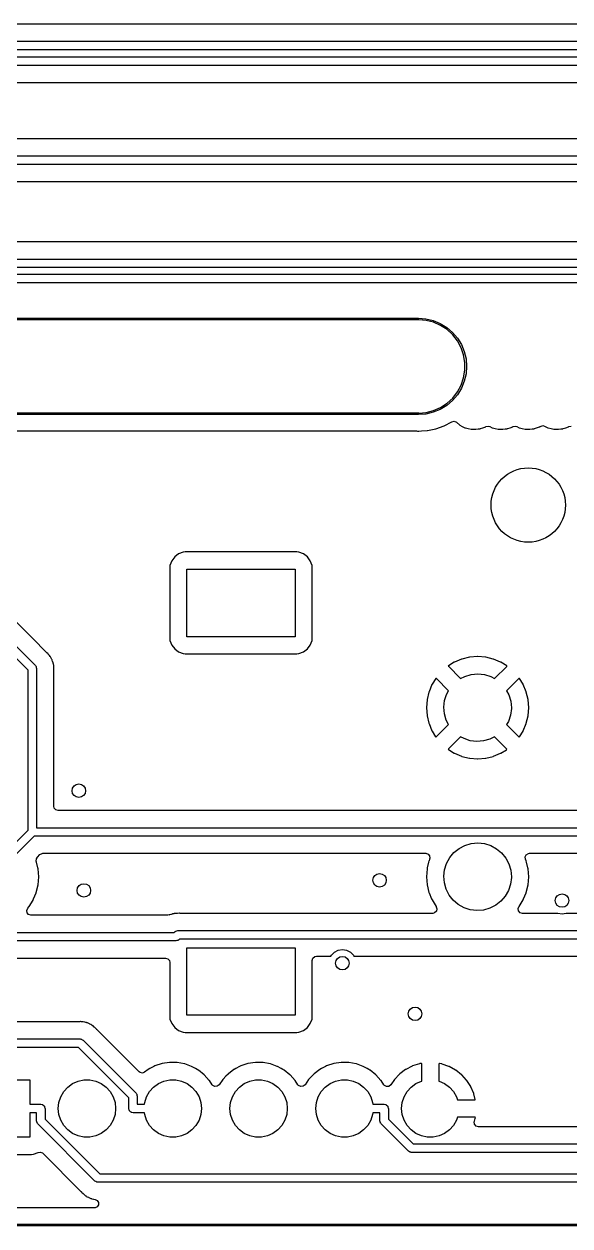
# Model space of a CAD drawing. Extents: x 0.3 to 11.5, y -8.2 to 3.2.
# Drawn here: x 4.182 to 4.818, y -4.433 to -3.034 of the extents above; entities that cross this region are included whole.
import ezdxf

# ---------------------------------------------------------------- set-up
doc = ezdxf.new("R2010")
doc.units = 0
doc.header["$MEASUREMENT"] = 0
doc.layers.add('BLACK', color=7, linetype='CONTINUOUS')

msp = doc.modelspace()

# ---------------------------------------------------------------- linework, layer by layer
at = {"layer": 'BLACK', "linetype": 'CONTINUOUS'}
for p, q in [((10.2435, -3.03354), (3.17899, -3.03354)), ((3.17589, -3.05356), (10.2449, -3.05356)), ((10.2429, -3.0634), (3.17793, -3.0634)), ((3.55754, -3.07191), (10.1633, -3.07191)), ((10.1612, -3.08176), (3.55957, -3.08176)), ((3.81466, -3.10178), (9.88546, -3.10178)), ((6.83219, -3.16719), (3.81514, -3.16719)), ((3.63681, -3.18721), (6.84254, -3.18721)), ((6.84458, -3.19706), (3.63477, -3.19706)), ((3.81007, -3.21707), (6.84148, -3.21707)), ((9.70002, -3.28726), (3.80249, -3.28726)), ((9.71241, -3.31713), (3.12304, -3.31713)), ((3.12507, -3.30728), (9.71037, -3.30728)), ((3.07403, -3.325), (9.7458, -3.325)), ((9.74784, -3.33484), (3.07199, -3.33484)), ((3.17697, -3.37618), (4.64154, -3.37618)), ((4.64154, -3.37815), (3.17697, -3.37815)), ((4.64154, -3.37618), (4.65032, -3.37687)), ((4.64191, -3.378), (4.64154, -3.37815)), ((4.65048, -3.3787), (4.64191, -3.378)), ((4.65032, -3.37687), (4.65888, -3.37893)), ((4.65918, -3.38091), (4.65048, -3.3787)), ((4.65888, -3.37893), (4.66701, -3.3823)), ((4.66739, -3.38451), (4.65918, -3.38091)), ((4.66701, -3.3823), (4.67452, -3.3869)), ((4.6749, -3.38942), (4.66739, -3.38451)), ((4.67452, -3.3869), (4.68121, -3.39261)), ((4.6815, -3.39549), (4.6749, -3.38942)), ((4.68121, -3.39261), (4.68693, -3.39931)), ((4.68701, -3.40257), (4.6815, -3.39549)), ((4.68693, -3.39931), (4.69153, -3.40681)), ((4.69128, -3.41046), (4.68701, -3.40257)), ((4.6942, -3.41895), (4.69128, -3.41046)), ((4.69153, -3.40681), (4.6949, -3.41495)), ((4.6949, -3.41495), (4.69695, -3.42351)), ((4.69567, -3.4278), (4.6942, -3.41895)), ((4.69567, -3.43677), (4.69567, -3.4278)), ((4.69695, -3.42351), (4.69764, -3.43228)), ((4.6942, -3.44562), (4.69567, -3.43677)), ((4.69695, -3.44106), (4.6949, -3.44962)), ((4.69764, -3.43228), (4.69695, -3.44106)), ((4.68701, -3.46199), (4.69128, -3.4541)), ((4.69128, -3.4541), (4.6942, -3.44562)), ((4.6949, -3.44962), (4.69153, -3.45775)), ((4.6749, -3.47515), (4.6815, -3.46907)), ((4.68693, -3.46526), (4.68121, -3.47195)), ((4.6815, -3.46907), (4.68701, -3.46199)), ((4.69153, -3.45775), (4.68693, -3.46526)), ((4.65048, -3.48586), (4.65918, -3.48366)), ((4.66701, -3.48227), (4.65888, -3.48564)), ((4.65918, -3.48366), (4.66739, -3.48006)), ((4.67452, -3.47767), (4.66701, -3.48227)), ((4.66739, -3.48006), (4.6749, -3.47515)), ((4.68121, -3.47195), (4.67452, -3.47767)), ((3.17697, -3.48642), (4.64154, -3.48642)), ((4.64154, -3.48839), (3.17697, -3.48839)), ((4.64154, -3.48642), (4.64191, -3.48657)), ((4.65032, -3.4877), (4.64154, -3.48839)), ((4.64191, -3.48657), (4.65048, -3.48586)), ((4.65888, -3.48564), (4.65032, -3.4877)), ((4.67169, -3.50128), (4.68049, -3.49672)), ((4.68049, -3.49672), (4.68324, -3.49619)), ((4.68324, -3.49619), (4.68599, -3.49735)), ((4.68599, -3.49735), (4.68982, -3.5006)), ((3.17876, -3.50742), (4.63944, -3.50742)), ((4.63944, -3.50742), (4.64027, -3.50749)), ((4.64027, -3.50749), (4.64086, -3.50759)), ((4.64086, -3.50759), (4.64086, -3.50759)), ((4.64086, -3.50759), (4.64105, -3.50762)), ((4.64105, -3.50762), (4.64128, -3.50762)), ((4.64128, -3.50762), (4.64135, -3.50762)), ((4.64135, -3.50762), (4.64135, -3.50762)), ((4.64135, -3.50762), (4.64154, -3.50763)), ((4.64154, -3.50763), (4.64173, -3.5076)), ((4.64173, -3.5076), (4.64173, -3.5076)), ((4.64173, -3.5076), (4.64176, -3.5076)), ((4.64176, -3.5076), (4.64213, -3.50756)), ((4.64213, -3.50756), (4.645, -3.50736)), ((4.645, -3.50736), (4.65163, -3.50691)), ((4.65163, -3.50691), (4.65179, -3.5069)), ((4.65163, -3.50691), (4.65163, -3.50691)), ((4.65179, -3.5069), (4.65196, -3.50686)), ((4.65196, -3.50686), (4.66169, -3.50484)), ((4.65196, -3.50686), (4.65196, -3.50686)), ((4.66169, -3.50484), (4.66186, -3.5048)), ((4.66169, -3.50484), (4.66169, -3.50484)), ((4.66186, -3.5048), (4.67154, -3.50136)), ((4.67154, -3.50136), (4.67169, -3.50128)), ((4.67169, -3.50128), (4.67169, -3.50128)), ((4.68982, -3.5006), (4.69265, -3.50205)), ((4.69265, -3.50205), (4.69576, -3.50364)), ((4.69576, -3.50364), (4.69576, -3.50364)), ((4.69576, -3.50364), (4.69602, -3.50377)), ((4.69602, -3.50377), (4.6963, -3.50384)), ((4.6963, -3.50384), (4.6963, -3.50384)), ((4.6963, -3.50384), (4.69954, -3.50463)), ((4.69954, -3.50463), (4.70278, -3.50543)), ((4.70278, -3.50543), (4.703, -3.50544)), ((4.703, -3.50544), (4.703, -3.50544)), ((4.703, -3.50544), (4.70315, -3.50545)), ((4.70315, -3.50545), (4.70315, -3.50545)), ((4.70315, -3.50545), (4.70322, -3.50545)), ((4.70322, -3.50545), (4.70824, -3.50545)), ((4.70824, -3.50545), (4.71099, -3.50513)), ((4.71099, -3.50513), (4.71313, -3.50488)), ((4.71313, -3.50488), (4.71342, -3.50485)), ((4.71313, -3.50488), (4.71313, -3.50488)), ((4.71342, -3.50485), (4.71369, -3.50475)), ((4.71369, -3.50475), (4.71675, -3.50364)), ((4.71369, -3.50475), (4.71369, -3.50475)), ((4.71675, -3.50364), (4.71996, -3.50247)), ((4.71996, -3.50247), (4.7202, -3.50232)), ((4.7202, -3.50232), (4.72021, -3.50231)), ((4.72021, -3.50231), (4.72296, -3.50181)), ((4.72296, -3.50181), (4.72469, -3.50233)), ((4.72469, -3.50233), (4.72752, -3.50377)), ((4.72752, -3.50377), (4.7278, -3.50384)), ((4.7278, -3.50384), (4.7278, -3.50384)), ((4.7278, -3.50384), (4.73104, -3.50463)), ((4.73104, -3.50463), (4.73428, -3.50543)), ((4.73428, -3.50543), (4.7345, -3.50544)), ((4.7345, -3.50544), (4.7345, -3.50544)), ((4.7345, -3.50544), (4.73464, -3.50545)), ((4.73464, -3.50545), (4.73464, -3.50545)), ((4.73464, -3.50545), (4.73472, -3.50545)), ((4.73472, -3.50545), (4.73974, -3.50545)), ((4.73974, -3.50545), (4.74249, -3.50513)), ((4.74249, -3.50513), (4.74463, -3.50488)), ((4.74463, -3.50488), (4.74491, -3.50485)), ((4.74463, -3.50488), (4.74463, -3.50488)), ((4.74491, -3.50485), (4.74518, -3.50475)), ((4.74518, -3.50475), (4.74825, -3.50364)), ((4.74518, -3.50475), (4.74518, -3.50475)), ((4.74825, -3.50364), (4.75146, -3.50247)), ((4.75146, -3.50247), (4.7517, -3.50232)), ((4.7517, -3.50232), (4.75171, -3.50231)), ((4.75171, -3.50231), (4.75446, -3.50181)), ((4.75446, -3.50181), (4.75619, -3.50233)), ((4.75619, -3.50233), (4.75901, -3.50377)), ((4.75901, -3.50377), (4.75929, -3.50384)), ((4.75929, -3.50384), (4.75929, -3.50384)), ((4.75929, -3.50384), (4.76253, -3.50463)), ((4.76253, -3.50463), (4.76578, -3.50543)), ((4.76578, -3.50543), (4.766, -3.50544)), ((4.766, -3.50544), (4.766, -3.50544)), ((4.766, -3.50544), (4.76614, -3.50545)), ((4.76614, -3.50545), (4.76614, -3.50545)), ((4.76614, -3.50545), (4.76622, -3.50545)), ((4.76622, -3.50545), (4.77124, -3.50545)), ((4.77124, -3.50545), (4.77398, -3.50513)), ((4.77398, -3.50513), (4.77612, -3.50488)), ((4.77612, -3.50488), (4.77641, -3.50485)), ((4.77612, -3.50488), (4.77612, -3.50488)), ((4.77641, -3.50485), (4.77668, -3.50475)), ((4.77668, -3.50475), (4.78268, -3.50257)), ((4.77668, -3.50475), (4.77668, -3.50475)), ((4.78268, -3.50257), (4.78295, -3.50247)), ((4.78268, -3.50257), (4.78268, -3.50257)), ((4.78295, -3.50247), (4.7832, -3.50232)), ((4.7832, -3.50232), (4.7836, -3.50205)), ((4.7836, -3.50205), (4.78628, -3.50124)), ((4.78628, -3.50124), (4.78858, -3.50178)), ((4.78858, -3.50178), (4.79222, -3.50364)), ((4.79222, -3.50364), (4.79222, -3.50364)), ((4.79222, -3.50364), (4.79248, -3.50377)), ((4.79248, -3.50377), (4.79276, -3.50384)), ((4.79276, -3.50384), (4.79276, -3.50384)), ((4.79276, -3.50384), (4.796, -3.50463)), ((4.796, -3.50463), (4.79924, -3.50543)), ((4.79924, -3.50543), (4.79946, -3.50544)), ((4.79946, -3.50544), (4.79946, -3.50544)), ((4.79946, -3.50544), (4.7996, -3.50545)), ((4.7996, -3.50545), (4.7996, -3.50545)), ((4.7996, -3.50545), (4.79968, -3.50545)), ((4.79968, -3.50545), (4.8047, -3.50545)), ((4.8047, -3.50545), (4.80745, -3.50513)), ((4.80745, -3.50513), (4.80959, -3.50488)), ((4.80959, -3.50488), (4.80987, -3.50485)), ((4.80959, -3.50488), (4.80959, -3.50488)), ((4.80987, -3.50485), (4.81014, -3.50475)), ((4.81014, -3.50475), (4.81321, -3.50364)), ((4.81014, -3.50475), (4.81014, -3.50475)), ((4.81321, -3.50364), (4.81642, -3.50247)), ((4.81642, -3.50247), (4.81666, -3.50232)), ((4.81666, -3.50232), (4.81667, -3.50231)), ((4.81667, -3.50231), (4.81942, -3.50181)), ((4.36214, -3.65053), (4.35755, -3.65397)), ((4.36751, -3.64852), (4.36214, -3.65053)), ((4.36996, -3.64826), (4.36751, -3.64852)), ((4.49973, -3.64826), (4.36996, -3.64826)), ((4.50218, -3.64852), (4.49973, -3.64826)), ((4.50755, -3.65053), (4.50218, -3.64852)), ((4.51214, -3.65397), (4.50755, -3.65053)), ((4.3521, -3.66393), (4.35183, -3.66638)), ((4.35183, -3.66638), (4.35183, -3.74891)), ((4.35411, -3.65856), (4.3521, -3.66393)), ((4.35755, -3.65397), (4.35411, -3.65856)), ((4.51558, -3.65856), (4.51214, -3.65397)), ((4.51759, -3.66393), (4.51558, -3.65856)), ((4.51786, -3.66638), (4.51759, -3.66393)), ((4.51786, -3.74891), (4.51786, -3.66638)), ((4.37185, -3.74702), (4.37185, -3.66828)), ((4.37185, -3.66828), (4.49784, -3.66828)), ((4.49784, -3.66828), (4.49784, -3.74702)), ((4.19178, -3.74891), (4.1518, -3.70893)), ((4.13545, -3.7209), (4.19522, -3.78067)), ((4.18682, -3.78619), (4.12993, -3.7293)), ((4.20838, -3.76552), (4.19178, -3.74891)), ((4.35183, -3.74891), (4.3521, -3.75136)), ((4.49784, -3.74702), (4.37185, -3.74702)), ((4.51759, -3.75136), (4.51786, -3.74891)), ((4.3521, -3.75136), (4.35411, -3.75673)), ((4.35411, -3.75673), (4.35755, -3.76132)), ((4.35755, -3.76132), (4.36214, -3.76476)), ((4.36214, -3.76476), (4.36751, -3.76677)), ((4.50218, -3.76677), (4.50755, -3.76476)), ((4.50755, -3.76476), (4.51214, -3.76132)), ((4.51214, -3.76132), (4.51558, -3.75673)), ((4.51558, -3.75673), (4.51759, -3.75136)), ((4.20873, -3.76583), (4.20838, -3.76552)), ((4.21007, -3.76694), (4.20873, -3.76583)), ((4.21025, -3.76719), (4.21007, -3.76694)), ((4.21054, -3.76759), (4.21025, -3.76719)), ((4.21104, -3.76818), (4.21054, -3.76759)), ((4.21161, -3.76874), (4.21104, -3.76818)), ((4.21177, -3.76901), (4.21161, -3.76874)), ((4.21249, -3.77024), (4.21177, -3.76901)), ((4.21177, -3.76901), (4.21177, -3.76901)), ((4.21275, -3.77063), (4.21249, -3.77024)), ((4.21377, -3.77204), (4.21275, -3.77063)), ((4.21407, -3.77278), (4.21377, -3.77204)), ((4.21441, -3.77348), (4.21407, -3.77278)), ((4.21466, -3.7739), (4.21441, -3.77348)), ((4.21482, -3.77417), (4.21466, -3.7739)), ((4.21466, -3.7739), (4.21466, -3.7739)), ((4.2149, -3.77447), (4.21482, -3.77417)), ((4.2153, -3.77584), (4.2149, -3.77447)), ((4.2149, -3.77447), (4.2149, -3.77447)), ((4.21545, -3.77628), (4.2153, -3.77584)), ((4.21598, -3.77761), (4.21545, -3.77628)), ((4.21609, -3.7779), (4.21598, -3.77761)), ((4.21613, -3.77821), (4.21609, -3.7779)), ((4.21619, -3.77869), (4.21613, -3.77821)), ((4.21613, -3.77821), (4.21613, -3.77821)), ((4.21635, -3.77945), (4.21619, -3.77869)), ((4.36751, -3.76677), (4.36996, -3.76704)), ((4.36996, -3.76704), (4.49973, -3.76704)), ((4.49973, -3.76704), (4.50218, -3.76677)), ((4.68323, -3.77673), (4.67664, -3.78077)), ((4.68358, -3.77656), (4.68323, -3.77673)), ((4.69185, -3.77313), (4.68358, -3.77656)), ((4.69222, -3.77301), (4.69185, -3.77313)), ((4.70093, -3.77092), (4.69222, -3.77301)), ((4.70132, -3.77086), (4.70093, -3.77092)), ((4.71024, -3.77015), (4.70132, -3.77086)), ((4.71063, -3.77015), (4.71024, -3.77015)), ((4.71956, -3.77086), (4.71063, -3.77015)), ((4.71994, -3.77092), (4.71956, -3.77086)), ((4.72865, -3.77301), (4.71994, -3.77092)), ((4.72902, -3.77313), (4.72865, -3.77301)), ((4.73729, -3.77656), (4.72902, -3.77313)), ((4.73764, -3.77673), (4.73729, -3.77656)), ((4.74438, -3.78086), (4.73764, -3.77673)), ((4.18682, -3.97233), (4.18682, -3.78619)), ((4.19522, -3.78067), (4.19575, -3.78137)), ((4.19575, -3.78137), (4.19589, -3.78149)), ((4.19589, -3.78149), (4.19592, -3.7816)), ((4.19592, -3.7816), (4.19607, -3.7818)), ((4.19607, -3.7818), (4.19632, -3.78299)), ((4.19632, -3.78299), (4.19667, -3.78415)), ((4.19667, -3.78415), (4.19667, -3.96945)), ((4.21657, -3.78022), (4.21635, -3.77945)), ((4.2166, -3.78118), (4.21657, -3.78022)), ((4.21662, -3.78153), (4.2166, -3.78118)), ((4.21663, -3.78196), (4.21662, -3.78153)), ((4.21667, -3.78242), (4.21663, -3.78196)), ((4.21669, -3.78258), (4.21667, -3.78242)), ((4.21669, -3.78368), (4.21669, -3.78258)), ((4.21669, -3.78384), (4.21669, -3.78368)), ((4.21675, -3.78591), (4.21669, -3.78384)), ((4.21669, -3.78725), (4.21671, -3.78681)), ((4.21669, -3.94447), (4.21669, -3.78725)), ((4.21671, -3.78681), (4.21677, -3.78652)), ((4.21677, -3.78652), (4.21675, -3.78591)), ((4.67664, -3.78077), (4.67627, -3.78118)), ((4.67627, -3.78118), (4.67642, -3.78153)), ((4.67642, -3.78153), (4.69069, -3.7958)), ((4.69069, -3.7958), (4.69569, -3.79319)), ((4.69569, -3.79319), (4.70306, -3.79102)), ((4.70306, -3.79102), (4.71071, -3.79032)), ((4.71071, -3.79032), (4.71835, -3.79113)), ((4.71835, -3.79113), (4.72569, -3.7934)), ((4.73017, -3.79582), (4.74434, -3.78165)), ((4.74434, -3.78165), (4.7446, -3.78116)), ((4.7446, -3.78116), (4.74438, -3.78086)), ((4.6573, -3.80284), (4.65387, -3.81111)), ((4.65748, -3.80249), (4.6573, -3.80284)), ((4.66161, -3.79575), (4.65748, -3.80249)), ((4.66191, -3.79553), (4.66161, -3.79575)), ((4.66239, -3.79579), (4.66191, -3.79553)), ((4.67657, -3.80997), (4.66239, -3.79579)), ((4.72569, -3.7934), (4.73017, -3.79582)), ((4.7586, -3.79567), (4.74432, -3.80995)), ((4.75895, -3.79552), (4.7586, -3.79567)), ((4.75936, -3.7959), (4.75895, -3.79552)), ((4.7634, -3.80249), (4.75936, -3.7959)), ((4.76357, -3.80284), (4.7634, -3.80249)), ((4.767, -3.81111), (4.76357, -3.80284)), ((4.6516, -3.82057), (4.6509, -3.8295)), ((4.65166, -3.82019), (4.6516, -3.82057)), ((4.65375, -3.81148), (4.65166, -3.82019)), ((4.65387, -3.81111), (4.65375, -3.81148)), ((4.67193, -3.82151), (4.67425, -3.81418)), ((4.67425, -3.81418), (4.67657, -3.80997)), ((4.74432, -3.80995), (4.74684, -3.81469)), ((4.74684, -3.81469), (4.74906, -3.82205)), ((4.76712, -3.81148), (4.767, -3.81111)), ((4.76921, -3.82019), (4.76712, -3.81148)), ((4.76927, -3.82057), (4.76921, -3.82019)), ((4.76998, -3.8295), (4.76927, -3.82057)), ((4.6509, -3.8295), (4.6509, -3.82989)), ((4.6509, -3.82989), (4.6516, -3.83881)), ((4.67107, -3.82914), (4.67193, -3.82151)), ((4.67171, -3.8368), (4.67107, -3.82914)), ((4.74979, -3.83079), (4.74883, -3.83842)), ((4.74906, -3.82205), (4.74981, -3.82969)), ((4.74981, -3.82969), (4.74979, -3.83079)), ((4.76927, -3.83881), (4.76998, -3.82989)), ((4.76998, -3.82989), (4.76998, -3.8295)), ((4.6516, -3.83881), (4.65166, -3.8392)), ((4.65166, -3.8392), (4.65375, -3.84791)), ((4.65375, -3.84791), (4.65387, -3.84828)), ((4.65387, -3.84828), (4.6573, -3.85655)), ((4.67383, -3.84419), (4.67171, -3.8368)), ((4.67654, -3.84945), (4.67383, -3.84419)), ((4.7464, -3.84571), (4.7443, -3.84941)), ((4.74883, -3.83842), (4.7464, -3.84571)), ((4.76357, -3.85655), (4.767, -3.84828)), ((4.767, -3.84828), (4.76712, -3.84791)), ((4.76712, -3.84791), (4.76921, -3.8392)), ((4.76921, -3.8392), (4.76927, -3.83881)), ((4.6573, -3.85655), (4.65748, -3.8569)), ((4.65748, -3.8569), (4.66152, -3.86349)), ((4.66227, -3.86371), (4.67654, -3.84945)), ((4.7443, -3.84941), (4.75848, -3.86359)), ((4.75927, -3.86363), (4.7634, -3.8569)), ((4.7634, -3.8569), (4.76357, -3.85655)), ((4.66152, -3.86349), (4.66193, -3.86386)), ((4.66193, -3.86386), (4.66227, -3.86371)), ((4.69072, -3.86356), (4.67654, -3.87774)), ((4.69468, -3.86577), (4.69072, -3.86356)), ((4.70198, -3.86814), (4.69468, -3.86577)), ((4.70961, -3.86905), (4.70198, -3.86814)), ((4.71727, -3.86846), (4.70961, -3.86905)), ((4.72467, -3.8664), (4.71727, -3.86846)), ((4.73021, -3.8636), (4.72467, -3.8664)), ((4.74446, -3.87786), (4.73021, -3.8636)), ((4.75848, -3.86359), (4.75897, -3.86386)), ((4.75897, -3.86386), (4.75927, -3.86363)), ((4.67654, -3.87774), (4.67627, -3.87822)), ((4.67627, -3.87822), (4.6765, -3.87852)), ((4.6765, -3.87852), (4.68323, -3.88265)), ((4.68323, -3.88265), (4.68358, -3.88283)), ((4.68358, -3.88283), (4.69185, -3.88626)), ((4.69185, -3.88626), (4.69222, -3.88638)), ((4.69222, -3.88638), (4.70093, -3.88847)), ((4.70093, -3.88847), (4.70132, -3.88853)), ((4.70132, -3.88853), (4.71024, -3.88923)), ((4.71024, -3.88923), (4.71063, -3.88923)), ((4.71063, -3.88923), (4.71956, -3.88853)), ((4.71956, -3.88853), (4.71994, -3.88847)), ((4.71994, -3.88847), (4.72865, -3.88638)), ((4.72865, -3.88638), (4.72902, -3.88626)), ((4.72902, -3.88626), (4.73729, -3.88283)), ((4.73729, -3.88283), (4.73764, -3.88265)), ((4.73764, -3.88265), (4.74423, -3.87861)), ((4.74423, -3.87861), (4.74461, -3.8782)), ((4.74461, -3.8782), (4.74446, -3.87786)), ((4.21713, -3.94653), (4.21669, -3.94447)), ((4.21896, -3.94864), (4.21713, -3.94653)), ((4.22165, -3.94943), (4.21896, -3.94864)), ((4.85879, -3.94943), (4.22165, -3.94943)), ((4.16359, -3.99556), (4.18682, -3.97233)), ((4.19667, -3.96945), (4.87923, -3.96945)), ((4.19378, -3.97929), (4.17055, -4.00253)), ((4.87719, -3.97929), (4.19378, -3.97929)), ((4.69569, -3.99004), (4.70306, -3.98787)), ((4.70306, -3.98787), (4.71071, -3.98717)), ((4.71071, -3.98717), (4.71835, -3.98798)), ((4.71835, -3.98798), (4.72569, -3.99025)), ((4.19762, -4.00377), (4.20062, -4.00076)), ((4.20062, -4.00076), (4.20308, -3.99942)), ((4.20308, -3.99942), (4.20413, -3.99931)), ((4.20413, -3.99931), (4.65001, -3.99931)), ((4.65001, -3.99931), (4.65269, -4.0001)), ((4.65269, -4.0001), (4.65452, -4.00221)), ((4.65452, -4.00221), (4.65492, -4.00498)), ((4.67795, -4.0043), (4.68289, -3.99841)), ((4.68289, -3.99841), (4.68888, -3.9936)), ((4.68888, -3.9936), (4.69569, -3.99004)), ((4.72569, -3.99025), (4.73245, -3.9939)), ((4.73245, -3.9939), (4.73837, -3.9988)), ((4.73837, -3.9988), (4.74323, -4.00476)), ((4.76598, -4.00339), (4.76723, -4.00089)), ((4.76723, -4.00089), (4.76964, -3.99947)), ((4.76964, -3.99947), (4.77086, -3.99931)), ((4.77086, -3.99931), (4.86685, -3.99931)), ((4.1963, -4.00843), (4.19644, -4.00564)), ((4.19662, -4.00975), (4.1963, -4.00843)), ((4.19644, -4.00564), (4.19762, -4.00377)), ((4.19813, -4.01606), (4.19662, -4.00975)), ((4.19841, -4.01722), (4.19813, -4.01606)), ((4.19914, -4.02654), (4.19841, -4.01722)), ((4.6516, -4.01722), (4.65086, -4.02654)), ((4.65188, -4.01606), (4.6516, -4.01722)), ((4.65339, -4.00975), (4.65188, -4.01606)), ((4.65378, -4.00813), (4.65339, -4.00975)), ((4.65385, -4.00795), (4.65378, -4.00813)), ((4.65459, -4.00617), (4.65385, -4.00795)), ((4.65385, -4.00795), (4.65385, -4.00795)), ((4.65492, -4.00498), (4.65459, -4.00617)), ((4.67193, -4.01836), (4.67425, -4.01103)), ((4.67425, -4.01103), (4.67795, -4.0043)), ((4.74323, -4.00476), (4.74684, -4.01154)), ((4.74684, -4.01154), (4.74906, -4.0189)), ((4.76628, -4.00617), (4.76598, -4.00339)), ((4.76702, -4.00795), (4.76628, -4.00617)), ((4.76709, -4.00813), (4.76702, -4.00795)), ((4.76702, -4.00795), (4.76702, -4.00795)), ((4.76748, -4.00975), (4.76709, -4.00813)), ((4.769, -4.01606), (4.76748, -4.00975)), ((4.76928, -4.01722), (4.769, -4.01606)), ((4.77001, -4.02654), (4.76928, -4.01722)), ((4.19841, -4.03586), (4.19914, -4.02654)), ((4.65086, -4.02654), (4.6516, -4.03586)), ((4.67107, -4.02599), (4.67193, -4.01836)), ((4.67171, -4.03365), (4.67107, -4.02599)), ((4.74979, -4.02764), (4.74883, -4.03527)), ((4.74906, -4.0189), (4.74981, -4.02654)), ((4.74981, -4.02654), (4.74979, -4.02764)), ((4.76928, -4.03586), (4.77001, -4.02654)), ((4.19314, -4.0524), (4.19615, -4.04513)), ((4.19615, -4.04513), (4.19623, -4.04495)), ((4.19615, -4.04513), (4.19615, -4.04513)), ((4.19623, -4.04495), (4.19841, -4.03586)), ((4.6516, -4.03586), (4.65378, -4.04495)), ((4.65378, -4.04495), (4.65385, -4.04513)), ((4.65385, -4.04513), (4.65385, -4.04513)), ((4.65385, -4.04513), (4.65686, -4.0524)), ((4.67383, -4.04104), (4.67171, -4.03365)), ((4.67734, -4.04787), (4.67383, -4.04104)), ((4.7464, -4.04256), (4.74261, -4.04924)), ((4.74883, -4.03527), (4.7464, -4.04256)), ((4.76401, -4.0524), (4.76702, -4.04513)), ((4.76702, -4.04513), (4.76709, -4.04495)), ((4.76702, -4.04513), (4.76702, -4.04513)), ((4.76709, -4.04495), (4.76928, -4.03586)), ((4.18787, -4.06139), (4.19255, -4.05376)), ((4.19255, -4.05376), (4.19265, -4.05359)), ((4.19265, -4.05359), (4.19314, -4.0524)), ((4.65686, -4.0524), (4.65736, -4.05359)), ((4.65736, -4.05359), (4.66214, -4.0614)), ((4.68212, -4.05389), (4.67734, -4.04787)), ((4.68797, -4.05887), (4.68212, -4.05389)), ((4.69468, -4.06262), (4.68797, -4.05887)), ((4.73759, -4.05505), (4.73153, -4.05978)), ((4.74261, -4.04924), (4.73759, -4.05505)), ((4.75873, -4.0614), (4.76352, -4.05359)), ((4.76352, -4.05359), (4.76401, -4.0524)), ((4.18514, -4.06582), (4.18628, -4.0633)), ((4.18554, -4.06858), (4.18514, -4.06582)), ((4.18737, -4.0707), (4.18554, -4.06858)), ((4.18628, -4.0633), (4.18635, -4.06322)), ((4.18635, -4.06322), (4.18777, -4.06156)), ((4.19005, -4.07148), (4.18737, -4.0707)), ((4.18777, -4.06156), (4.18787, -4.06139)), ((4.18787, -4.06139), (4.18787, -4.06139)), ((4.34958, -4.07148), (4.19005, -4.07148)), ((4.3513, -4.07113), (4.34958, -4.07148)), ((4.3516, -4.07105), (4.3513, -4.07114)), ((4.3513, -4.07114), (4.3513, -4.07113)), ((4.35297, -4.07066), (4.3516, -4.07105)), ((4.3516, -4.07105), (4.3516, -4.07105)), ((4.35342, -4.0705), (4.35297, -4.07066)), ((4.35475, -4.06998), (4.35342, -4.0705)), ((4.35504, -4.06986), (4.35475, -4.06998)), ((4.35475, -4.06998), (4.35475, -4.06998)), ((4.35583, -4.06976), (4.35504, -4.06986)), ((4.35659, -4.06961), (4.35583, -4.06976)), ((4.35705, -4.06947), (4.35659, -4.06961)), ((4.35735, -4.06938), (4.35705, -4.06947)), ((4.35705, -4.06947), (4.35705, -4.06947)), ((4.3591, -4.06933), (4.35735, -4.06938)), ((4.35956, -4.06929), (4.3591, -4.06933)), ((4.35972, -4.06927), (4.35956, -4.06929)), ((4.36082, -4.06927), (4.35972, -4.06927)), ((4.36097, -4.06927), (4.36082, -4.06927)), ((4.36334, -4.06919), (4.36097, -4.06927)), ((4.36365, -4.06918), (4.36334, -4.06919)), ((4.36334, -4.06919), (4.36334, -4.06919)), ((4.36395, -4.06925), (4.36365, -4.06918)), ((4.36439, -4.06927), (4.36395, -4.06925)), ((4.65813, -4.06927), (4.36439, -4.06927)), ((4.66044, -4.0687), (4.65813, -4.06927)), ((4.66245, -4.06675), (4.66044, -4.0687)), ((4.66214, -4.0614), (4.66224, -4.06156)), ((4.66224, -4.06156), (4.66221, -4.06158)), ((4.66221, -4.06158), (4.66308, -4.06403)), ((4.66308, -4.06403), (4.66245, -4.06675)), ((4.70198, -4.06499), (4.69468, -4.06262)), ((4.70961, -4.0659), (4.70198, -4.06499)), ((4.71727, -4.06532), (4.70961, -4.0659)), ((4.72467, -4.06325), (4.71727, -4.06532)), ((4.73153, -4.05978), (4.72467, -4.06325)), ((4.75784, -4.06361), (4.75866, -4.06158)), ((4.75823, -4.06637), (4.75784, -4.06361)), ((4.76006, -4.06848), (4.75823, -4.06637)), ((4.75863, -4.06156), (4.75873, -4.0614)), ((4.75866, -4.06158), (4.75863, -4.06156)), ((4.75873, -4.0614), (4.75873, -4.0614)), ((4.76275, -4.06927), (4.76006, -4.06848)), ((4.80392, -4.06927), (4.76275, -4.06927)), ((4.804, -4.06931), (4.80392, -4.06927)), ((4.80886, -4.07008), (4.804, -4.06931)), ((4.81373, -4.06931), (4.80886, -4.07008)), ((4.8138, -4.06927), (4.81373, -4.06931)), ((4.93111, -4.06927), (4.8138, -4.06927)), ((1.38784, -4.0915), (4.35704, -4.0915)), ((4.35704, -4.0915), (4.35781, -4.09073)), ((4.35781, -4.09073), (4.35851, -4.09021)), ((4.35851, -4.09021), (4.35863, -4.09007)), ((4.35863, -4.09007), (4.35874, -4.09004)), ((4.35874, -4.09004), (4.35894, -4.08989)), ((4.35894, -4.08989), (4.36012, -4.08963)), ((4.36024, -4.10101), (4.35907, -4.10135)), ((4.36012, -4.08963), (4.36129, -4.08929)), ((4.36142, -4.10075), (4.36024, -4.10101)), ((4.36129, -4.08929), (5.19579, -4.08929)), ((4.36163, -4.1006), (4.36142, -4.10075)), ((4.36173, -4.10057), (4.36163, -4.1006)), ((4.36185, -4.10043), (4.36173, -4.10057)), ((4.36255, -4.09991), (4.36185, -4.10043)), ((4.36333, -4.09913), (4.36255, -4.09991)), ((5.19375, -4.09913), (4.36333, -4.09913)), ((4.35907, -4.10135), (1.3858, -4.10135)), ((4.37185, -4.18796), (4.37185, -4.10922)), ((4.37185, -4.10922), (4.49784, -4.10922)), ((4.49784, -4.10922), (4.49784, -4.18796)), ((4.54022, -4.11791), (4.5437, -4.11442)), ((4.5437, -4.11442), (4.54809, -4.11219)), ((4.54809, -4.11219), (4.55296, -4.11142)), ((4.55296, -4.11142), (4.55782, -4.11219)), ((4.55782, -4.11219), (4.56221, -4.11442)), ((4.56221, -4.11442), (4.5657, -4.11791)), ((1.38721, -4.12137), (4.34687, -4.12137)), ((4.34687, -4.12137), (4.34956, -4.12215)), ((4.34956, -4.12215), (4.35139, -4.12427)), ((4.35139, -4.12427), (4.35183, -4.12633)), ((4.35183, -4.12633), (4.35183, -4.18986)), ((4.51786, -4.12411), (4.51865, -4.12143)), ((4.51786, -4.18986), (4.51786, -4.12411)), ((4.51865, -4.12143), (4.52076, -4.1196)), ((4.52076, -4.1196), (4.52282, -4.11915)), ((4.52282, -4.11915), (4.53958, -4.11915)), ((4.53958, -4.11915), (4.54022, -4.11791)), ((4.5657, -4.11791), (4.56633, -4.11915)), ((4.56633, -4.11915), (5.1834, -4.11915)), ((4.24609, -4.1955), (3.89948, -4.1955)), ((4.24655, -4.19548), (4.24609, -4.1955)), ((4.24798, -4.19534), (4.24655, -4.19548)), ((4.24829, -4.19531), (4.24798, -4.19534)), ((4.24859, -4.19536), (4.24829, -4.19531)), ((4.24907, -4.19544), (4.24859, -4.19536)), ((4.24985, -4.1955), (4.24907, -4.19544)), ((4.25065, -4.1955), (4.24985, -4.1955)), ((4.25095, -4.19558), (4.25065, -4.1955)), ((4.25233, -4.19593), (4.25095, -4.19558)), ((4.25095, -4.19558), (4.25095, -4.19558)), ((4.25279, -4.19603), (4.25233, -4.19593)), ((4.2542, -4.19625), (4.25279, -4.19603)), ((4.25451, -4.1963), (4.2542, -4.19625)), ((4.2542, -4.19625), (4.2542, -4.19625)), ((4.2548, -4.19642), (4.25451, -4.1963)), ((4.25524, -4.19662), (4.2548, -4.19642)), ((4.2548, -4.19642), (4.2548, -4.19642)), ((4.25598, -4.19687), (4.25524, -4.19662)), ((4.25675, -4.19707), (4.25598, -4.19687)), ((4.25828, -4.19791), (4.25675, -4.19707)), ((4.2587, -4.19811), (4.25828, -4.19791)), ((4.26001, -4.19868), (4.2587, -4.19811)), ((4.26029, -4.1988), (4.26001, -4.19868)), ((4.26001, -4.19868), (4.26001, -4.19868)), ((4.2609, -4.19928), (4.26029, -4.1988)), ((4.35183, -4.18986), (4.3521, -4.1923)), ((4.3521, -4.1923), (4.35411, -4.19767)), ((4.35411, -4.19767), (4.35755, -4.20226)), ((4.49784, -4.18796), (4.37185, -4.18796)), ((4.51214, -4.20226), (4.51558, -4.19767)), ((4.51558, -4.19767), (4.51759, -4.1923)), ((4.51759, -4.1923), (4.51786, -4.18986)), ((4.26092, -4.19929), (4.2609, -4.19928)), ((4.26157, -4.19972), (4.26092, -4.19929)), ((4.262, -4.19995), (4.26157, -4.19972)), ((4.26227, -4.2001), (4.262, -4.19995)), ((4.262, -4.19995), (4.262, -4.19995)), ((4.2625, -4.20032), (4.26227, -4.2001)), ((4.26354, -4.20129), (4.2625, -4.20032)), ((4.2639, -4.2016), (4.26354, -4.20129)), ((4.26402, -4.2017), (4.2639, -4.2016)), ((4.2648, -4.20247), (4.26402, -4.2017)), ((4.26491, -4.20258), (4.2648, -4.20247)), ((4.26687, -4.20442), (4.26491, -4.20258)), ((4.26703, -4.20467), (4.26687, -4.20442)), ((4.26732, -4.205), (4.26703, -4.20467)), ((4.31605, -4.25372), (4.26732, -4.205)), ((4.35755, -4.20226), (4.36214, -4.2057)), ((4.36214, -4.2057), (4.36751, -4.20771)), ((4.36751, -4.20771), (4.36996, -4.20798)), ((4.36996, -4.20798), (4.49973, -4.20798)), ((4.49973, -4.20798), (4.50218, -4.20771)), ((4.50218, -4.20771), (4.50755, -4.2057)), ((4.50755, -4.2057), (4.51214, -4.20226)), ((4.24546, -4.22536), (3.8812, -4.22536)), ((3.88121, -4.21552), (4.2475, -4.21552)), ((4.30413, -4.28404), (4.24546, -4.22536)), ((4.2475, -4.21552), (4.24836, -4.21565)), ((4.24836, -4.21565), (4.24854, -4.21563)), ((4.24854, -4.21563), (4.24864, -4.21569)), ((4.24864, -4.21569), (4.24889, -4.21572)), ((4.24889, -4.21572), (4.24991, -4.21638)), ((4.24991, -4.21638), (4.25098, -4.21696)), ((4.25098, -4.21696), (4.31253, -4.27852)), ((4.31719, -4.25457), (4.31605, -4.25372)), ((4.31992, -4.25516), (4.31719, -4.25457)), ((4.32254, -4.25418), (4.31992, -4.25516)), ((4.32656, -4.25117), (4.32254, -4.25418)), ((4.32672, -4.25104), (4.32656, -4.25117)), ((4.32656, -4.25117), (4.32656, -4.25117)), ((4.32863, -4.25005), (4.32672, -4.25104)), ((4.33323, -4.24765), (4.32863, -4.25005)), ((4.33452, -4.24698), (4.33323, -4.24765)), ((4.34288, -4.24425), (4.33452, -4.24698)), ((4.35158, -4.24292), (4.34288, -4.24425)), ((4.35178, -4.24292), (4.35158, -4.24292)), ((4.35746, -4.24299), (4.35178, -4.24292)), ((4.35178, -4.24292), (4.35178, -4.24292)), ((4.36037, -4.24303), (4.35746, -4.24299)), ((4.36057, -4.24306), (4.36037, -4.24303)), ((4.36883, -4.24453), (4.36057, -4.24306)), ((4.36057, -4.24306), (4.36057, -4.24306)), ((4.36903, -4.24457), (4.36883, -4.24453)), ((4.36883, -4.24453), (4.36883, -4.24453)), ((4.36922, -4.24464), (4.36903, -4.24457)), ((4.37713, -4.24744), (4.36922, -4.24464)), ((4.36922, -4.24464), (4.36922, -4.24464)), ((4.37732, -4.24751), (4.37713, -4.24744)), ((4.37713, -4.24744), (4.37713, -4.24744)), ((4.38164, -4.24989), (4.37732, -4.24751)), ((4.38359, -4.25097), (4.38164, -4.24989)), ((4.38502, -4.25176), (4.38359, -4.25097)), ((4.38518, -4.25188), (4.38502, -4.25176)), ((4.39176, -4.25708), (4.38518, -4.25188)), ((4.38518, -4.25188), (4.38518, -4.25188)), ((4.42656, -4.25117), (4.42014, -4.25598)), ((4.42672, -4.25104), (4.42656, -4.25117)), ((4.42656, -4.25117), (4.42656, -4.25117)), ((4.42863, -4.25005), (4.42672, -4.25104)), ((4.43323, -4.24765), (4.42863, -4.25005)), ((4.43452, -4.24698), (4.43323, -4.24765)), ((4.44288, -4.24425), (4.43452, -4.24698)), ((4.45158, -4.24292), (4.44288, -4.24425)), ((4.45178, -4.24292), (4.45158, -4.24292)), ((4.45746, -4.24299), (4.45178, -4.24292)), ((4.45178, -4.24292), (4.45178, -4.24292)), ((4.46037, -4.24303), (4.45746, -4.24299)), ((4.46057, -4.24306), (4.46037, -4.24303)), ((4.46883, -4.24453), (4.46057, -4.24306)), ((4.46057, -4.24306), (4.46057, -4.24306)), ((4.46903, -4.24457), (4.46883, -4.24453)), ((4.46883, -4.24453), (4.46883, -4.24453)), ((4.46922, -4.24464), (4.46903, -4.24457)), ((4.47713, -4.24744), (4.46922, -4.24464)), ((4.46922, -4.24464), (4.46922, -4.24464)), ((4.47732, -4.24751), (4.47713, -4.24744)), ((4.47713, -4.24744), (4.47713, -4.24744)), ((4.48164, -4.24989), (4.47732, -4.24751)), ((4.48359, -4.25097), (4.48164, -4.24989)), ((4.48502, -4.25176), (4.48359, -4.25097)), ((4.48518, -4.25188), (4.48502, -4.25176)), ((4.49176, -4.25708), (4.48518, -4.25188)), ((4.48518, -4.25188), (4.48518, -4.25188)), ((4.52656, -4.25117), (4.52014, -4.25598)), ((4.52672, -4.25104), (4.52656, -4.25117)), ((4.52656, -4.25117), (4.52656, -4.25117)), ((4.52863, -4.25005), (4.52672, -4.25104)), ((4.53323, -4.24765), (4.52863, -4.25005)), ((4.53452, -4.24698), (4.53323, -4.24765)), ((4.54288, -4.24425), (4.53452, -4.24698)), ((4.55158, -4.24292), (4.54288, -4.24425)), ((4.55178, -4.24292), (4.55158, -4.24292)), ((4.55746, -4.24299), (4.55178, -4.24292)), ((4.55178, -4.24292), (4.55178, -4.24292)), ((4.56037, -4.24303), (4.55746, -4.24299)), ((4.56057, -4.24306), (4.56037, -4.24303)), ((4.56883, -4.24453), (4.56057, -4.24306)), ((4.56057, -4.24306), (4.56057, -4.24306)), ((4.56903, -4.24457), (4.56883, -4.24453)), ((4.56883, -4.24453), (4.56883, -4.24453)), ((4.56922, -4.24464), (4.56903, -4.24457)), ((4.57713, -4.24744), (4.56922, -4.24464)), ((4.56922, -4.24464), (4.56922, -4.24464)), ((4.57732, -4.24751), (4.57713, -4.24744)), ((4.57713, -4.24744), (4.57713, -4.24744)), ((4.58164, -4.24989), (4.57732, -4.24751)), ((4.58359, -4.25097), (4.58164, -4.24989)), ((4.58502, -4.25176), (4.58359, -4.25097)), ((4.58518, -4.25188), (4.58502, -4.25176)), ((4.59176, -4.25708), (4.58518, -4.25188)), ((4.58518, -4.25188), (4.58518, -4.25188)), ((4.62657, -4.25118), (4.61986, -4.25622)), ((4.62691, -4.25097), (4.62657, -4.25118)), ((4.63435, -4.24709), (4.62691, -4.25097)), ((4.63472, -4.24694), (4.63435, -4.24709)), ((4.64269, -4.24433), (4.63472, -4.24694)), ((4.64309, -4.24424), (4.64269, -4.24433)), ((4.6446, -4.24401), (4.64309, -4.24424)), ((4.64516, -4.24408), (4.6446, -4.24401)), ((4.64532, -4.24461), (4.64516, -4.24408)), ((4.64532, -4.26456), (4.64532, -4.24461)), ((4.6655, -4.24411), (4.66532, -4.24468)), ((4.66532, -4.24468), (4.66532, -4.26456)), ((4.66602, -4.24405), (4.6655, -4.24411)), ((4.66882, -4.24455), (4.66602, -4.24405)), ((4.66921, -4.24466), (4.66882, -4.24455)), ((4.67712, -4.24746), (4.66921, -4.24466)), ((4.67749, -4.24762), (4.67712, -4.24746)), ((4.68483, -4.25167), (4.67749, -4.24762)), ((4.68517, -4.2519), (4.68483, -4.25167)), ((4.69175, -4.2571), (4.68517, -4.2519)), ((4.12185, -4.26299), (4.18878, -4.26299)), ((4.18878, -4.26299), (4.18878, -4.29154)), ((4.23293, -4.27159), (4.23859, -4.26748)), ((4.23859, -4.26748), (4.24498, -4.26463)), ((4.24498, -4.26463), (4.25182, -4.26318)), ((4.25182, -4.26318), (4.25882, -4.26318)), ((4.25882, -4.26318), (4.26566, -4.26463)), ((4.26566, -4.26463), (4.27205, -4.26748)), ((4.27205, -4.26748), (4.27771, -4.27159)), ((4.33293, -4.27159), (4.33859, -4.26748)), ((4.33859, -4.26748), (4.34498, -4.26463)), ((4.34498, -4.26463), (4.35182, -4.26318)), ((4.35182, -4.26318), (4.35882, -4.26318)), ((4.35882, -4.26318), (4.36566, -4.26463)), ((4.36566, -4.26463), (4.37205, -4.26748)), ((4.37205, -4.26748), (4.37771, -4.27159)), ((4.39192, -4.25721), (4.39176, -4.25708)), ((4.39176, -4.25708), (4.39176, -4.25708)), ((4.39784, -4.26371), (4.39192, -4.25721)), ((4.39795, -4.26388), (4.39784, -4.26371)), ((4.40112, -4.26878), (4.39795, -4.26388)), ((4.39795, -4.26388), (4.39795, -4.26388)), ((4.40193, -4.26975), (4.40112, -4.26878)), ((4.40938, -4.26888), (4.40722, -4.27065)), ((4.41361, -4.26268), (4.40938, -4.26888)), ((4.41386, -4.26242), (4.41361, -4.26268)), ((4.41717, -4.25896), (4.41386, -4.26242)), ((4.41969, -4.25632), (4.41717, -4.25896)), ((4.42014, -4.25598), (4.41969, -4.25632)), ((4.43293, -4.27159), (4.43859, -4.26748)), ((4.43859, -4.26748), (4.44498, -4.26463)), ((4.44498, -4.26463), (4.45182, -4.26318)), ((4.45182, -4.26318), (4.45882, -4.26318)), ((4.45882, -4.26318), (4.46566, -4.26463)), ((4.46566, -4.26463), (4.47205, -4.26748)), ((4.47205, -4.26748), (4.47771, -4.27159)), ((4.49192, -4.25721), (4.49176, -4.25708)), ((4.49176, -4.25708), (4.49176, -4.25708)), ((4.49784, -4.26371), (4.49192, -4.25721)), ((4.49795, -4.26388), (4.49784, -4.26371)), ((4.50112, -4.26878), (4.49795, -4.26388)), ((4.49795, -4.26388), (4.49795, -4.26388)), ((4.50193, -4.26975), (4.50112, -4.26878)), ((4.50938, -4.26888), (4.50722, -4.27065)), ((4.51361, -4.26268), (4.50938, -4.26888)), ((4.51386, -4.26242), (4.51361, -4.26268)), ((4.51717, -4.25896), (4.51386, -4.26242)), ((4.51969, -4.25632), (4.51717, -4.25896)), ((4.52014, -4.25598), (4.51969, -4.25632)), ((4.53293, -4.27159), (4.53859, -4.26748)), ((4.53859, -4.26748), (4.54498, -4.26463)), ((4.54498, -4.26463), (4.55182, -4.26318)), ((4.55182, -4.26318), (4.55882, -4.26318)), ((4.55882, -4.26318), (4.56566, -4.26463)), ((4.56566, -4.26463), (4.57205, -4.26748)), ((4.57205, -4.26748), (4.57771, -4.27159)), ((4.59192, -4.25721), (4.59176, -4.25708)), ((4.59176, -4.25708), (4.59176, -4.25708)), ((4.59784, -4.26371), (4.59192, -4.25721)), ((4.59795, -4.26388), (4.59784, -4.26371)), ((4.60113, -4.2688), (4.59795, -4.26388)), ((4.59795, -4.26388), (4.59795, -4.26388)), ((4.60195, -4.26976), (4.60113, -4.2688)), ((4.60939, -4.2689), (4.60723, -4.27067)), ((4.61351, -4.26286), (4.60939, -4.2689)), ((4.61377, -4.26255), (4.61351, -4.26286)), ((4.61956, -4.25649), (4.61377, -4.26255)), ((4.61986, -4.25622), (4.61956, -4.25649)), ((4.63293, -4.27159), (4.63859, -4.26748)), ((4.63859, -4.26748), (4.64498, -4.26463)), ((4.64498, -4.26463), (4.64532, -4.26456)), ((4.66532, -4.26456), (4.66566, -4.26463)), ((4.66566, -4.26463), (4.67205, -4.26748)), ((4.67205, -4.26748), (4.67771, -4.27159)), ((4.69204, -4.25737), (4.69175, -4.2571)), ((4.69769, -4.26357), (4.69204, -4.25737)), ((4.69793, -4.26389), (4.69769, -4.26357)), ((4.70249, -4.27093), (4.69793, -4.26389)), ((4.22259, -4.2895), (4.22475, -4.28285)), ((4.22475, -4.28285), (4.22825, -4.27679)), ((4.22825, -4.27679), (4.23293, -4.27159)), ((4.27771, -4.27159), (4.28239, -4.27679)), ((4.28239, -4.27679), (4.28589, -4.28285)), ((4.28589, -4.28285), (4.28805, -4.2895)), ((4.31253, -4.27852), (4.31306, -4.27922)), ((4.31306, -4.27922), (4.3132, -4.27934)), ((4.3132, -4.27934), (4.31323, -4.27945)), ((4.31323, -4.27945), (4.31338, -4.27965)), ((4.31338, -4.27965), (4.31364, -4.28084)), ((4.31364, -4.28084), (4.31398, -4.282)), ((4.31398, -4.282), (4.31398, -4.29154)), ((4.32259, -4.2895), (4.32475, -4.28285)), ((4.32475, -4.28285), (4.32825, -4.27679)), ((4.32825, -4.27679), (4.33293, -4.27159)), ((4.37771, -4.27159), (4.38239, -4.27679)), ((4.38239, -4.27679), (4.38589, -4.28285)), ((4.38589, -4.28285), (4.38805, -4.2895)), ((4.40444, -4.27098), (4.40193, -4.26975)), ((4.40722, -4.27065), (4.40444, -4.27098)), ((4.42259, -4.2895), (4.42475, -4.28285)), ((4.42475, -4.28285), (4.42825, -4.27679)), ((4.42825, -4.27679), (4.43293, -4.27159)), ((4.47771, -4.27159), (4.48239, -4.27679)), ((4.48239, -4.27679), (4.48589, -4.28285)), ((4.48589, -4.28285), (4.48805, -4.2895)), ((4.50444, -4.27098), (4.50193, -4.26975)), ((4.50722, -4.27065), (4.50444, -4.27098)), ((4.52259, -4.2895), (4.52475, -4.28285)), ((4.52475, -4.28285), (4.52825, -4.27679)), ((4.52825, -4.27679), (4.53293, -4.27159)), ((4.57771, -4.27159), (4.58239, -4.27679)), ((4.58239, -4.27679), (4.58589, -4.28285)), ((4.58589, -4.28285), (4.58805, -4.2895)), ((4.60446, -4.27099), (4.60195, -4.26976)), ((4.60723, -4.27067), (4.60446, -4.27099)), ((4.62259, -4.2895), (4.62475, -4.28285)), ((4.62475, -4.28285), (4.62825, -4.27679)), ((4.62825, -4.27679), (4.63293, -4.27159)), ((4.67771, -4.27159), (4.68239, -4.27679)), ((4.68239, -4.27679), (4.68589, -4.28285)), ((4.68589, -4.28285), (4.68706, -4.28646)), ((4.70268, -4.27129), (4.70249, -4.27093)), ((4.70602, -4.27898), (4.70268, -4.27129)), ((4.70615, -4.27937), (4.70602, -4.27898)), ((4.70781, -4.28594), (4.70615, -4.27937)), ((4.18878, -4.29154), (4.20158, -4.29154)), ((4.20158, -4.29154), (4.20298, -4.29174)), ((4.20298, -4.29174), (4.20328, -4.29193)), ((4.20328, -4.29193), (4.20363, -4.29198)), ((4.20363, -4.29198), (4.20443, -4.29267)), ((4.20443, -4.29267), (4.20531, -4.29324)), ((4.20531, -4.29324), (4.20546, -4.29356)), ((4.20546, -4.29356), (4.20572, -4.2938)), ((4.20572, -4.2938), (4.20602, -4.29481)), ((4.20602, -4.29481), (4.20645, -4.29576)), ((4.20645, -4.29576), (4.2064, -4.29612)), ((4.2064, -4.29612), (4.2065, -4.29646)), ((4.2065, -4.29646), (4.2065, -4.30887)), ((4.22185, -4.29646), (4.22259, -4.2895)), ((4.22259, -4.30341), (4.22185, -4.29646)), ((4.28805, -4.2895), (4.28878, -4.29646)), ((4.28878, -4.29646), (4.28805, -4.30341)), ((4.30413, -4.29646), (4.30413, -4.28404)), ((4.30423, -4.2968), (4.30413, -4.29646)), ((4.30418, -4.29715), (4.30423, -4.2968)), ((4.30462, -4.29811), (4.30418, -4.29715)), ((4.31398, -4.29154), (4.32237, -4.29154)), ((4.32237, -4.29154), (4.32259, -4.2895)), ((4.38805, -4.2895), (4.38878, -4.29646)), ((4.38878, -4.29646), (4.38805, -4.30341)), ((4.42185, -4.29646), (4.42259, -4.2895)), ((4.42259, -4.30341), (4.42185, -4.29646)), ((4.48805, -4.2895), (4.48878, -4.29646)), ((4.48878, -4.29646), (4.48805, -4.30341)), ((4.52185, -4.29646), (4.52259, -4.2895)), ((4.52259, -4.30341), (4.52185, -4.29646)), ((4.58805, -4.2895), (4.58827, -4.29154)), ((4.58827, -4.29154), (4.60158, -4.29154)), ((4.60158, -4.29154), (4.60298, -4.29174)), ((4.60298, -4.29174), (4.60328, -4.29193)), ((4.60328, -4.29193), (4.60363, -4.29198)), ((4.60363, -4.29198), (4.60443, -4.29267)), ((4.60443, -4.29267), (4.60531, -4.29324)), ((4.60531, -4.29324), (4.60546, -4.29356)), ((4.60546, -4.29356), (4.60572, -4.2938)), ((4.60572, -4.2938), (4.60602, -4.29481)), ((4.60602, -4.29481), (4.60645, -4.29576)), ((4.60645, -4.29576), (4.6064, -4.29612)), ((4.6064, -4.29612), (4.6065, -4.29646)), ((4.6065, -4.29646), (4.6065, -4.30887)), ((4.62185, -4.29646), (4.62259, -4.2895)), ((4.62259, -4.30341), (4.62185, -4.29646)), ((4.68706, -4.28646), (4.70722, -4.28646)), ((4.70722, -4.28646), (4.70775, -4.2863)), ((4.70775, -4.2863), (4.70781, -4.28594)), ((4.19666, -4.30138), (4.18878, -4.30138)), ((4.18878, -4.30138), (4.18878, -4.32992)), ((4.19666, -4.31091), (4.19666, -4.30138)), ((4.197, -4.31208), (4.19666, -4.31091)), ((4.2065, -4.30887), (4.27024, -4.37261)), ((4.22475, -4.31007), (4.22259, -4.30341)), ((4.22825, -4.31613), (4.22475, -4.31007)), ((4.28589, -4.31007), (4.28239, -4.31613)), ((4.28805, -4.30341), (4.28589, -4.31007)), ((4.30491, -4.29912), (4.30462, -4.29811)), ((4.30518, -4.29935), (4.30491, -4.29912)), ((4.30533, -4.29967), (4.30518, -4.29935)), ((4.30621, -4.30024), (4.30533, -4.29967)), ((4.30701, -4.30093), (4.30621, -4.30024)), ((4.30736, -4.30098), (4.30701, -4.30093)), ((4.30766, -4.30118), (4.30736, -4.30098)), ((4.30906, -4.30138), (4.30766, -4.30118)), ((4.32237, -4.30138), (4.30906, -4.30138)), ((4.32259, -4.30341), (4.32237, -4.30138)), ((4.32475, -4.31007), (4.32259, -4.30341)), ((4.32825, -4.31613), (4.32475, -4.31007)), ((4.38589, -4.31007), (4.38239, -4.31613)), ((4.38805, -4.30341), (4.38589, -4.31007)), ((4.42475, -4.31007), (4.42259, -4.30341)), ((4.42825, -4.31613), (4.42475, -4.31007)), ((4.48589, -4.31007), (4.48239, -4.31613)), ((4.48805, -4.30341), (4.48589, -4.31007)), ((4.52475, -4.31007), (4.52259, -4.30341)), ((4.52825, -4.31613), (4.52475, -4.31007)), ((4.58589, -4.31007), (4.58239, -4.31613)), ((4.58805, -4.30341), (4.58589, -4.31007)), ((4.58827, -4.30138), (4.58805, -4.30341)), ((4.59666, -4.30138), (4.58827, -4.30138)), ((4.59666, -4.31091), (4.59666, -4.30138)), ((4.597, -4.31208), (4.59666, -4.31091)), ((4.6065, -4.30887), (4.63543, -4.3378)), ((4.62475, -4.31007), (4.62259, -4.30341)), ((4.62825, -4.31613), (4.62475, -4.31007)), ((4.68589, -4.31007), (4.68239, -4.31613)), ((4.68706, -4.30646), (4.68589, -4.31007)), ((4.70723, -4.30646), (4.68706, -4.30646)), ((4.70667, -4.31138), (4.7077, -4.30799)), ((4.70775, -4.30661), (4.70723, -4.30646)), ((4.7077, -4.30799), (4.70778, -4.30759)), ((4.70784, -4.30716), (4.70775, -4.30661)), ((4.70778, -4.30759), (4.70784, -4.30716)), ((4.19726, -4.31326), (4.197, -4.31208)), ((4.19741, -4.31347), (4.19726, -4.31326)), ((4.19744, -4.31357), (4.19741, -4.31347)), ((4.19758, -4.31369), (4.19744, -4.31357)), ((4.1981, -4.31439), (4.19758, -4.31369)), ((4.26472, -4.38101), (4.1981, -4.31439)), ((4.23293, -4.32133), (4.22825, -4.31613)), ((4.23859, -4.32544), (4.23293, -4.32133)), ((4.27771, -4.32133), (4.27205, -4.32544)), ((4.28239, -4.31613), (4.27771, -4.32133)), ((4.33293, -4.32133), (4.32825, -4.31613)), ((4.33859, -4.32544), (4.33293, -4.32133)), ((4.37771, -4.32133), (4.37205, -4.32544)), ((4.38239, -4.31613), (4.37771, -4.32133)), ((4.43293, -4.32133), (4.42825, -4.31613)), ((4.43859, -4.32544), (4.43293, -4.32133)), ((4.47771, -4.32133), (4.47205, -4.32544)), ((4.48239, -4.31613), (4.47771, -4.32133)), ((4.53293, -4.32133), (4.52825, -4.31613)), ((4.53859, -4.32544), (4.53293, -4.32133)), ((4.57771, -4.32133), (4.57205, -4.32544)), ((4.58239, -4.31613), (4.57771, -4.32133)), ((4.59726, -4.31326), (4.597, -4.31208)), ((4.59741, -4.31347), (4.59726, -4.31326)), ((4.59744, -4.31357), (4.59741, -4.31347)), ((4.59758, -4.31369), (4.59744, -4.31357)), ((4.5981, -4.31439), (4.59758, -4.31369)), ((4.62991, -4.3462), (4.5981, -4.31439)), ((4.63293, -4.32133), (4.62825, -4.31613)), ((4.63859, -4.32544), (4.63293, -4.32133)), ((4.67771, -4.32133), (4.67205, -4.32544)), ((4.68239, -4.31613), (4.67771, -4.32133)), ((4.7065, -4.31212), (4.70667, -4.31138)), ((4.7069, -4.31488), (4.7065, -4.31212)), ((4.70873, -4.317), (4.7069, -4.31488)), ((4.71141, -4.31778), (4.70873, -4.317)), ((5.16582, -4.31778), (4.71141, -4.31778)), ((4.18878, -4.32992), (4.12185, -4.32992)), ((4.24498, -4.32828), (4.23859, -4.32544)), ((4.25182, -4.32974), (4.24498, -4.32828)), ((4.25882, -4.32974), (4.25182, -4.32974)), ((4.26566, -4.32828), (4.25882, -4.32974)), ((4.27205, -4.32544), (4.26566, -4.32828)), ((4.34498, -4.32828), (4.33859, -4.32544)), ((4.35182, -4.32974), (4.34498, -4.32828)), ((4.35882, -4.32974), (4.35182, -4.32974)), ((4.36566, -4.32828), (4.35882, -4.32974)), ((4.37205, -4.32544), (4.36566, -4.32828)), ((4.44498, -4.32828), (4.43859, -4.32544)), ((4.45182, -4.32974), (4.44498, -4.32828)), ((4.45882, -4.32974), (4.45182, -4.32974)), ((4.46566, -4.32828), (4.45882, -4.32974)), ((4.47205, -4.32544), (4.46566, -4.32828)), ((4.54498, -4.32828), (4.53859, -4.32544)), ((4.55182, -4.32974), (4.54498, -4.32828)), ((4.55882, -4.32974), (4.55182, -4.32974)), ((4.56566, -4.32828), (4.55882, -4.32974)), ((4.57205, -4.32544), (4.56566, -4.32828)), ((4.63543, -4.3378), (5.17616, -4.3378)), ((4.64498, -4.32828), (4.63859, -4.32544)), ((4.65182, -4.32974), (4.64498, -4.32828)), ((4.65882, -4.32974), (4.65182, -4.32974)), ((4.66566, -4.32828), (4.65882, -4.32974)), ((4.67205, -4.32544), (4.66566, -4.32828)), ((4.11996, -4.34994), (4.19068, -4.34994)), ((4.19068, -4.34994), (4.19313, -4.34967)), ((4.19313, -4.34967), (4.1985, -4.34766)), ((4.1985, -4.34766), (4.19852, -4.34772)), ((4.19852, -4.34772), (4.20088, -4.3472)), ((4.20088, -4.3472), (4.2035, -4.34817)), ((4.2035, -4.34817), (4.20404, -4.34864)), ((4.20404, -4.34864), (4.24837, -4.39297)), ((4.63098, -4.34679), (4.62991, -4.3462)), ((4.632, -4.34744), (4.63098, -4.34679)), ((4.63225, -4.34748), (4.632, -4.34744)), ((4.63235, -4.34753), (4.63225, -4.34748)), ((4.63253, -4.34752), (4.63235, -4.34753)), ((4.63339, -4.34765), (4.63253, -4.34752)), ((5.1782, -4.34765), (4.63339, -4.34765)), ((4.26578, -4.38159), (4.26472, -4.38101)), ((4.27024, -4.37261), (5.49819, -4.37261)), ((4.24837, -4.39297), (4.24867, -4.3933)), ((4.24867, -4.3933), (4.24883, -4.39356)), ((4.24883, -4.39356), (4.24906, -4.39377)), ((4.24906, -4.39377), (4.25079, -4.39539)), ((4.2668, -4.38225), (4.26578, -4.38159)), ((4.26706, -4.38229), (4.2668, -4.38225)), ((4.26715, -4.38234), (4.26706, -4.38229)), ((4.26733, -4.38233), (4.26715, -4.38234)), ((4.2682, -4.38245), (4.26733, -4.38233)), ((5.50023, -4.38245), (4.2682, -4.38245)), ((4.25079, -4.39539), (4.2509, -4.3955)), ((4.2509, -4.3955), (4.25167, -4.39628)), ((4.25167, -4.39628), (4.2518, -4.39637)), ((4.2518, -4.39637), (4.25216, -4.39668)), ((4.25216, -4.39668), (4.25342, -4.39787)), ((4.25342, -4.39787), (4.2537, -4.39802)), ((4.2537, -4.39802), (4.2537, -4.39802)), ((4.2537, -4.39802), (4.25412, -4.39825)), ((4.25412, -4.39825), (4.25477, -4.39868)), ((4.25477, -4.39868), (4.2554, -4.39917)), ((4.2554, -4.39917), (4.25569, -4.39929)), ((4.25569, -4.39929), (4.25569, -4.39929)), ((4.25569, -4.39929), (4.257, -4.39986)), ((4.257, -4.39986), (4.25742, -4.40007)), ((4.25742, -4.40007), (4.25895, -4.40091)), ((4.25895, -4.40091), (4.25925, -4.40098)), ((4.25925, -4.40098), (4.25925, -4.40098)), ((4.25925, -4.40098), (4.25972, -4.4011)), ((4.25972, -4.4011), (4.26046, -4.40136)), ((4.26046, -4.40136), (4.26119, -4.40167)), ((4.26119, -4.40167), (4.2615, -4.40172)), ((4.2615, -4.40172), (4.2615, -4.40172)), ((4.2615, -4.40172), (4.26291, -4.40194)), ((4.26291, -4.40194), (4.26336, -4.40204)), ((4.26336, -4.40204), (4.26505, -4.40247)), ((4.26505, -4.40247), (4.26503, -4.40255)), ((4.26503, -4.40255), (4.26721, -4.4035)), ((4.26721, -4.4035), (4.26876, -4.40582)), ((4.2688, -4.40862), (4.26733, -4.411)), ((4.26876, -4.40582), (4.2688, -4.40862)), ((4.26402, -4.41226), (1.09172, -4.41226)), ((4.26481, -4.4122), (4.26402, -4.41226)), ((4.26733, -4.411), (4.26481, -4.4122)), ((6.83052, -4.43327), (1.06674, -4.43327)), ((1.06772, -4.4313), (6.82953, -4.4313))]:
    msp.add_line(p, q, dxfattribs=at)
at = {"layer": 'BLACK'}
for centre, radius in [((4.76949, -3.5937), 0.04331), ((4.24587, -3.92638), 0.00787), ((4.59626, -4.03071), 0.00787), ((4.25178, -4.04252), 0.00787), ((4.80886, -4.05433), 0.00787), ((4.55296, -4.12717), 0.00787), ((4.6376, -4.18622), 0.00787)]:
    msp.add_circle(centre, radius, dxfattribs=at)

doc.saveas('drawing.dxf')
